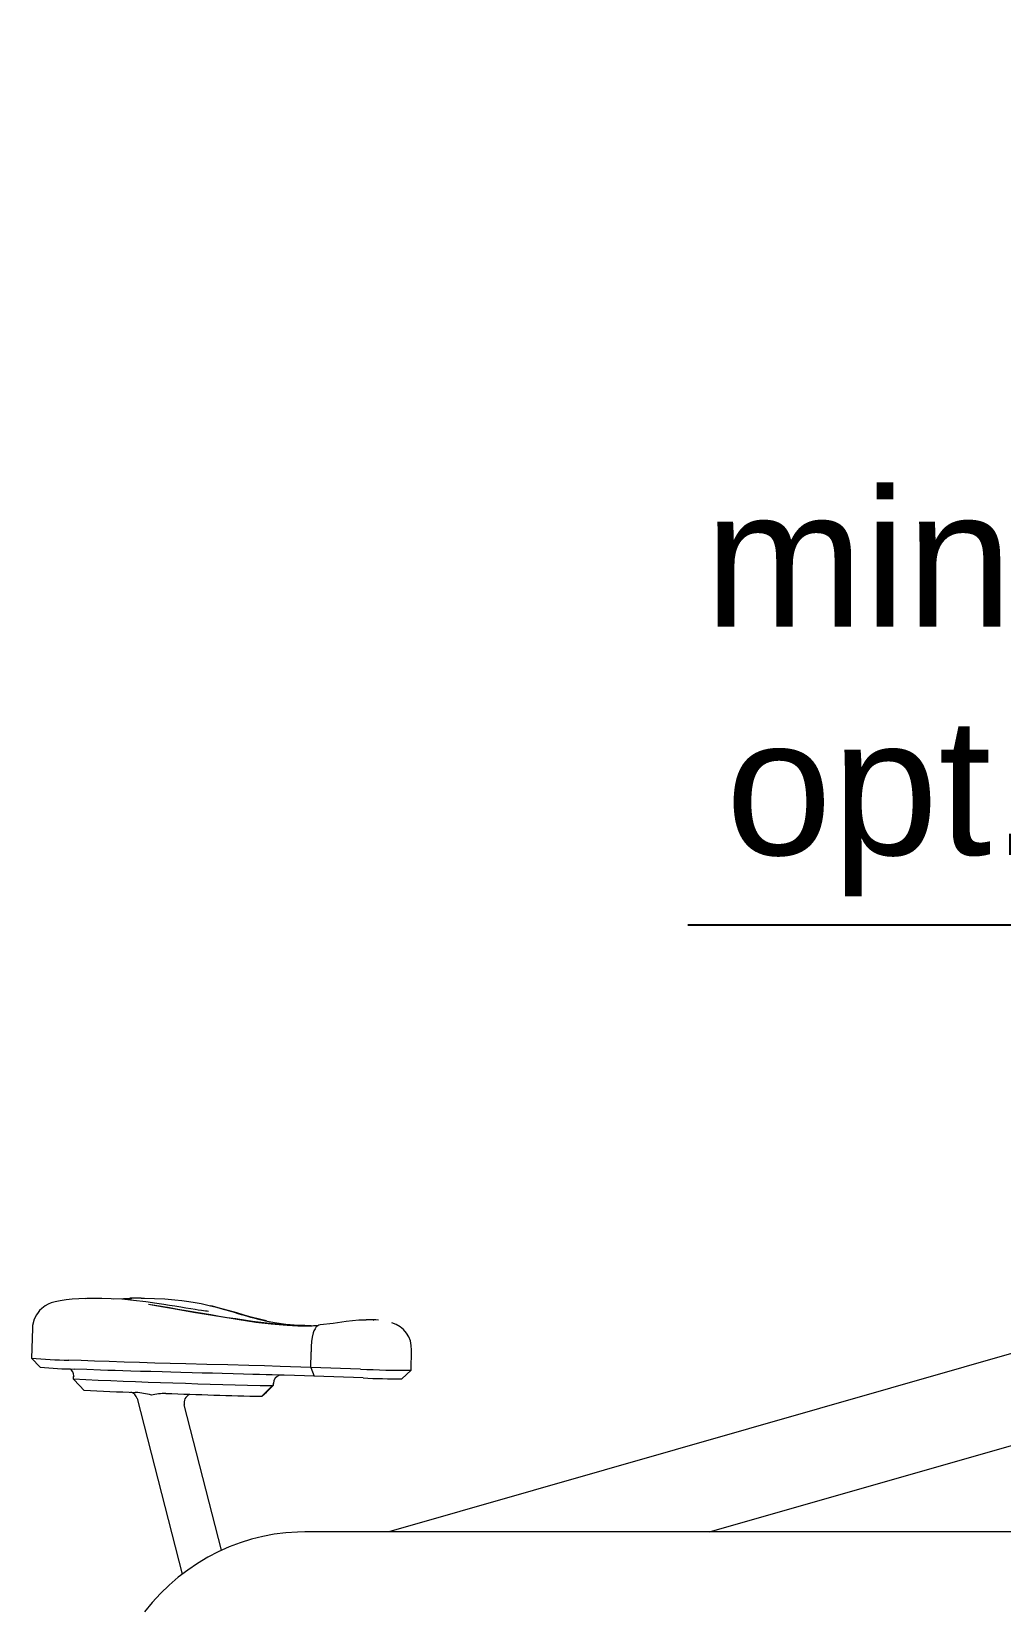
# Model space of a CAD drawing. Header units: inches. Extents: x -9 to 272, y 1 to 196.
# Drawn here: x 214.06 to 231.31, y 167.58 to 195.62 of the extents above; entities that cross this region are included whole.
import ezdxf

# ---------------------------------------------------------------- set-up
doc = ezdxf.new("R2010")
doc.units = ezdxf.units.IN
doc.layers.add('ZANO_R', color=7, linetype='Continuous', lineweight=0)
doc.layers.add('ZANO_W', color=1, linetype='Continuous', lineweight=0)
doc.styles.get("Standard").update_dxf_attribs({"font": 'arial.ttf'})
doc.dimstyles.new('amerykanie', dxfattribs={"dimtxt": 50, "dimasz": 50, "dimexe": 0.5, "dimexo": 0.5, "dimgap": 1, "dimtad": 1, "dimdec": 0, "dimzin": 0, "dimlunit": 5, "dimtxsty": 'Standard', "dimcen": 0.09, "dimclrd": 1, "dimclre": 1, "dimclrt": 1, "dimazin": 0, "dimtfac": 1, "dimtdec": 0, "dimtmove": 0, "dimatfit": 3, "dimfxl": 1, "dimtzin": 0, "dimarcsym": 1})

# ---------------------------------------------------------------- blocks, each defined once
blk = doc.blocks.new('*D399')
at = {"layer": 'ZANO_W', "color": 1, "lineweight": -2}
for p, q in [((225.745, 179.71), (246.597, 179.71)), ((246.597, 179.71), (247.681, 172.287)), ((237.273, 165.744), (237.273, 172.787)), ((258.089, 165.744), (258.089, 172.787)), ((238.273, 172.287), (257.089, 172.287))]:
    blk.add_line(p, q, dxfattribs=at)
at = {"layer": 'ZANO_W', "color": 1}
for points in [[(238.273, 172.454), (238.273, 172.121), (237.273, 172.287)], [(257.089, 172.121), (257.089, 172.454), (258.089, 172.287)]]:
    blk.add_solid(points, dxfattribs=at)
at = {"layer": 'ZANO_W', "color": 1, "insert": (236.171, 183.84), "char_height": 2.4375, "attachment_point": 5}
blk.add_mtext('min. 13 25⁄32\\Popt. 25 19⁄32', dxfattribs=at)

msp = doc.modelspace()

# ---------------------------------------------------------------- linework, layer by layer
at = {"layer": 'ZANO_R'}
for p, q in [((236.16898, 173.41596), (220.42674, 168.90612)), ((215.24477, 173.06193), (215.04479, 173.0611)), ((215.17373, 173.05899), (215.08465, 173.06105)), ((216.01476, 173.06511), (215.81478, 173.06428)), ((216.01477, 173.06452), (216.071, 173.06513)), ((214.07695, 172.52664), (214.06122, 172.00145)), ((220.14545, 172.67914), (220.02177, 172.67862)), ((220.14549, 172.67556), (220.15235, 172.67564)), ((214.06136, 172.00115), (214.21406, 171.83904)), ((219.03447, 171.83283), (219.04249, 172.10068)), ((220.81878, 171.78334), (220.82955, 172.14303)), ((226.13197, 168.90612), (236.57626, 171.8982)), ((214.80431, 171.67393), (214.80297, 171.62932)), ((219.03447, 171.83283), (219.09332, 171.6752)), ((219.91999, 171.80275), (219.03447, 171.83283)), ((219.96638, 171.64555), (219.09341, 171.6752)), ((220.6566, 171.63057), (220.81873, 171.78325)), ((215.8349, 171.39281), (215.8299, 171.39238)), ((215.91687, 171.38985), (215.9098, 171.39014)), ((218.16138, 171.31936), (218.35339, 171.50981)), ((218.36748, 171.51039), (218.36881, 171.55501)), ((215.94088, 171.27868), (216.74383, 168.1509)), ((217.44717, 168.57811), (216.78248, 171.1673)), ((233.58298, 168.90612), (218.92859, 168.90612))]:
    msp.add_line(p, q, dxfattribs=at)
at = {"layer": 'ZANO_R', "flags": 128}
for points in [[(215.02139, 173.06094), (214.90477, 173.05764), (214.78832, 173.04987), (214.67573, 173.03767), (214.57132, 173.02147), (214.48234, 173.00231), (214.41331, 172.98126), (214.35623, 172.95721), (214.3048, 172.92801), (214.24722, 172.88446), (214.20604, 172.84449), (214.17776, 172.81095), (214.14841, 172.76798), (214.11099, 172.69248), (214.08148, 172.58012), (214.07785, 172.52667)], [(215.17837, 173.05944), (215.10072, 173.05882), (215.02255, 173.0528)], [(217.21175, 172.83136), (217.19085, 172.83299), (217.16031, 172.83642), (217.08996, 172.84587), (217.02631, 172.85528), (216.97519, 172.86319), (216.89869, 172.87539), (216.80935, 172.89), (216.72022, 172.90474), (216.6144, 172.92226), (216.51875, 172.93791), (216.41615, 172.95436), (216.29329, 172.97332), (216.09669, 173.00129), (215.87778, 173.02767), (215.67202, 173.04636), (215.48276, 173.05717), (215.31159, 173.06147), (215.18815, 173.061)], [(215.52126, 173.05497), (215.69906, 173.06266), (215.84905, 173.06297)], [(216.071, 173.06513), (216.25261, 173.06202), (216.43358, 173.05357), (216.6107, 173.03935), (216.73958, 173.025), (216.86207, 173.00801), (216.97604, 172.98907), (217.08131, 172.96883), (217.22329, 172.93741), (217.35377, 172.90469), (217.47269, 172.87218), (217.5188, 172.85904), (217.56239, 172.84642), (217.60598, 172.83365), (217.64993, 172.82068), (217.68682, 172.80975), (217.73776, 172.79468), (217.79662, 172.77739), (217.85012, 172.76189), (217.90507, 172.74629), (217.96115, 172.73079), (218.0199, 172.71512), (218.08082, 172.69957), (218.22747, 172.66552), (218.38732, 172.63453), (218.58976, 172.60515), (218.81542, 172.58565), (218.97992, 172.58011), (219.04153, 172.58075)], [(218.92992, 172.5801), (218.68832, 172.58512), (218.4174, 172.60444), (218.14717, 172.63354), (217.99799, 172.65271), (217.84566, 172.67401), (217.69767, 172.69606), (217.54737, 172.71951), (217.40072, 172.74319), (217.25466, 172.76735), (217.10751, 172.79208), (216.9601, 172.81709), (216.81423, 172.84192), (216.66778, 172.8668), (216.52023, 172.89166), (216.37121, 172.91639), (216.22052, 172.94081), (216.14561, 172.95253)], [(219.16482, 172.58161), (219.00061, 172.57043), (218.80609, 172.56903), (218.61192, 172.57722), (218.32705, 172.6021), (218.05663, 172.63547), (217.72612, 172.68417), (217.43225, 172.7317), (217.17348, 172.77519), (216.94743, 172.81359), (216.74861, 172.84743), (216.55615, 172.88111), (216.41435, 172.90624), (216.27565, 172.93062), (216.14564, 172.95271)], [(218.24563, 172.662), (218.14363, 172.6849), (217.97232, 172.72994), (217.85046, 172.76469), (217.71747, 172.80387), (217.56564, 172.84835), (217.38759, 172.8973), (217.2846, 172.92296), (217.24992, 172.93074)], [(219.20255, 172.59096), (219.17823, 172.58653), (219.15858, 172.57677), (219.1433, 172.56492), (219.13208, 172.55355), (219.10956, 172.52258), (219.09118, 172.48697), (219.07667, 172.44939), (219.05709, 172.3749), (219.04501, 172.29374), (219.03992, 172.20455), (219.04233, 172.10973)], [(220.02181, 172.67505), (219.89163, 172.67351), (219.66344, 172.64896), (219.43305, 172.61673), (219.20257, 172.59096)], [(220.24242, 172.67658), (220.19353, 172.67864), (220.14561, 172.67914)], [(219.03447, 171.83285), (218.85425, 171.83922), (218.67244, 171.84532), (218.48926, 171.85116), (218.21232, 171.85953), (217.9334, 171.86749), (217.55956, 171.87764), (217.18496, 171.88746), (216.81118, 171.8972), (216.53235, 171.90457), (216.25554, 171.91212), (215.98142, 171.91992), (215.71067, 171.92809), (215.44401, 171.93671), (215.18524, 171.94569), (214.94306, 171.95468), (214.72655, 171.96326)], [(214.81793, 171.68566), (214.81575, 171.68431), (214.80415, 171.66867)], [(214.80456, 171.62892), (214.91898, 171.50689), (214.99455, 171.42634)], [(219.09342, 171.6752), (218.92368, 171.6812), (218.74678, 171.68718), (218.56272, 171.69313), (218.45751, 171.69642), (218.34895, 171.69973), (218.23704, 171.70307), (218.12177, 171.70643), (218.00316, 171.70983), (217.83625, 171.71449), (217.65409, 171.71946), (217.45668, 171.72473), (217.28679, 171.7292), (217.10059, 171.73405), (216.9234, 171.73866), (216.72206, 171.74392), (216.54301, 171.74865), (216.38626, 171.75286), (216.18546, 171.75839), (216.00032, 171.76366), (215.83085, 171.76868), (215.68887, 171.77306), (215.55302, 171.77743), (215.42119, 171.78185), (215.28953, 171.78644), (215.04755, 171.79534), (214.83082, 171.80391)], [(218.16407, 171.31965), (218.16475, 171.31958), (218.16138, 171.31936)], [(218.16423, 171.31948), (218.24467, 171.39562), (218.36527, 171.50985)], [(218.36578, 171.51045), (218.3668, 171.51019), (218.35339, 171.50981)], [(218.92859, 168.90612), (218.79993, 168.90376), (218.59153, 168.88989), (218.38425, 168.86365), (218.17873, 168.82512), (217.97563, 168.77444), (217.77558, 168.71175), (217.5792, 168.63727), (217.38711, 168.5512), (217.1999, 168.45383), (217.01816, 168.34545), (216.84248, 168.22638), (216.6734, 168.09701), (216.51148, 167.95772), (216.35722, 167.80895), (216.21113, 167.65116), (216.07368, 167.48485)]]:
    msp.add_lwpolyline(points, dxfattribs=at)
at = {"layer": 'ZANO_R'}
for centre, radius, start, end in [((218.96362, 174.95668), 2.3827, 264.765569, 274.79813), ((220.34669, 172.16345), 0.48148, 357.584193, 74.385949), ((214.89268, 180.67282), 8.71114, 264.522896, 268.90723), ((218.94711, 172.10353), 0.09543, 358.291765, 3.739472), ((214.98161, 179.88324), 8.08073, 264.549479, 268.930737), ((221.49042, 317.86895), 146.39276, 267.3830213, 268.772126), ((218.52716, 171.5445), 0.15859, 107.522109, 178.102915), ((220.79263, 191.38829), 19.60497, 267.448854, 270.076424), ((220.64888, 187.18469), 15.55412, 267.485119, 270.028445), ((217.1858, 214.95547), 43.58408, 267.118387, 268.333925), ((215.78912, 171.24087), 0.15652, 14.053901, 74.54471), ((215.76381, 169.73243), 1.66461, 74.967052, 84.663642), ((216.47812, 170.08881), 1.28277, 91.14545, 102.723945), ((221.40057, 305.98994), 134.70953, 267.8949633, 268.6221476), ((216.93503, 171.20582), 0.1576, 113.967139, 194.199921)]:
    msp.add_arc(centre, radius, start, end, dxfattribs=at)
for centre, major_axis, ratio, start_param, end_param in [((220.21365, 172.1892), (0.02876, 0.48738), 0.32392502, 0.00006888, 0.02046091), ((214.66933, 171.67432), (-0.00063, 0.1575), 0.94588631, 4.7795322, 5.71438497)]:
    msp.add_ellipse(centre, major_axis=major_axis, ratio=ratio, start_param=start_param, end_param=end_param, dxfattribs=at)

# ---------------------------------------------------------------- dimensions: what is measured, and where the dimension line sits
at = {"layer": 'ZANO_W'}
dim = msp.add_linear_dim(base=(258.08949, 172.28726), p1=(237.27299, 165.24376), p2=(258.08949, 165.24376), text='min. 13 25⁄32\\Popt. 25 19⁄32', dimstyle='amerykanie', override={"dimtxt": 2.4375, "dimasz": 1, "dimgap": 0.5, "dimdec": 4, "dimtxsty": 'Standard', "dimaunit": 1, "dimadec": 1, "dimtdec": 4, "dimtmove": 1, "dimfrac": 2}, dxfattribs=at)
dim.commit()
dim.dimension.update_dxf_attribs({"geometry": '*D399', "text_midpoint": (246.09705, 179.71046), "dimtype": 160})

doc.saveas('drawing.dxf')
